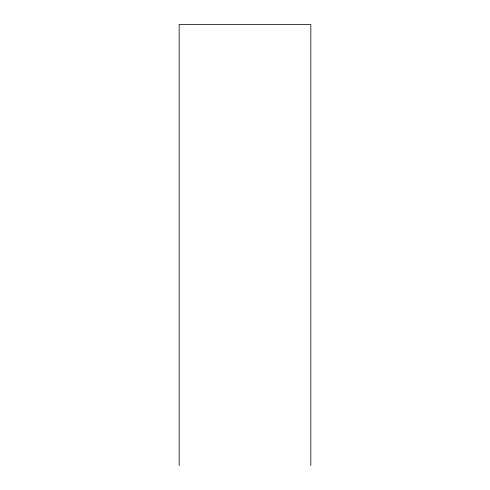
<?xml version="1.0" encoding="UTF-8"?>
<svg xmlns="http://www.w3.org/2000/svg" width="490" height="490" viewBox="0 0 490 490"><rect width="100%" height="100%" fill="white"/><g stroke="black" fill="none" stroke-linecap="round" stroke-linejoin="round"><path stroke-width="0.73" d="M310.832 465.5L310.832 24.5L179.168 24.5L179.168 465.5"/></g></svg>
